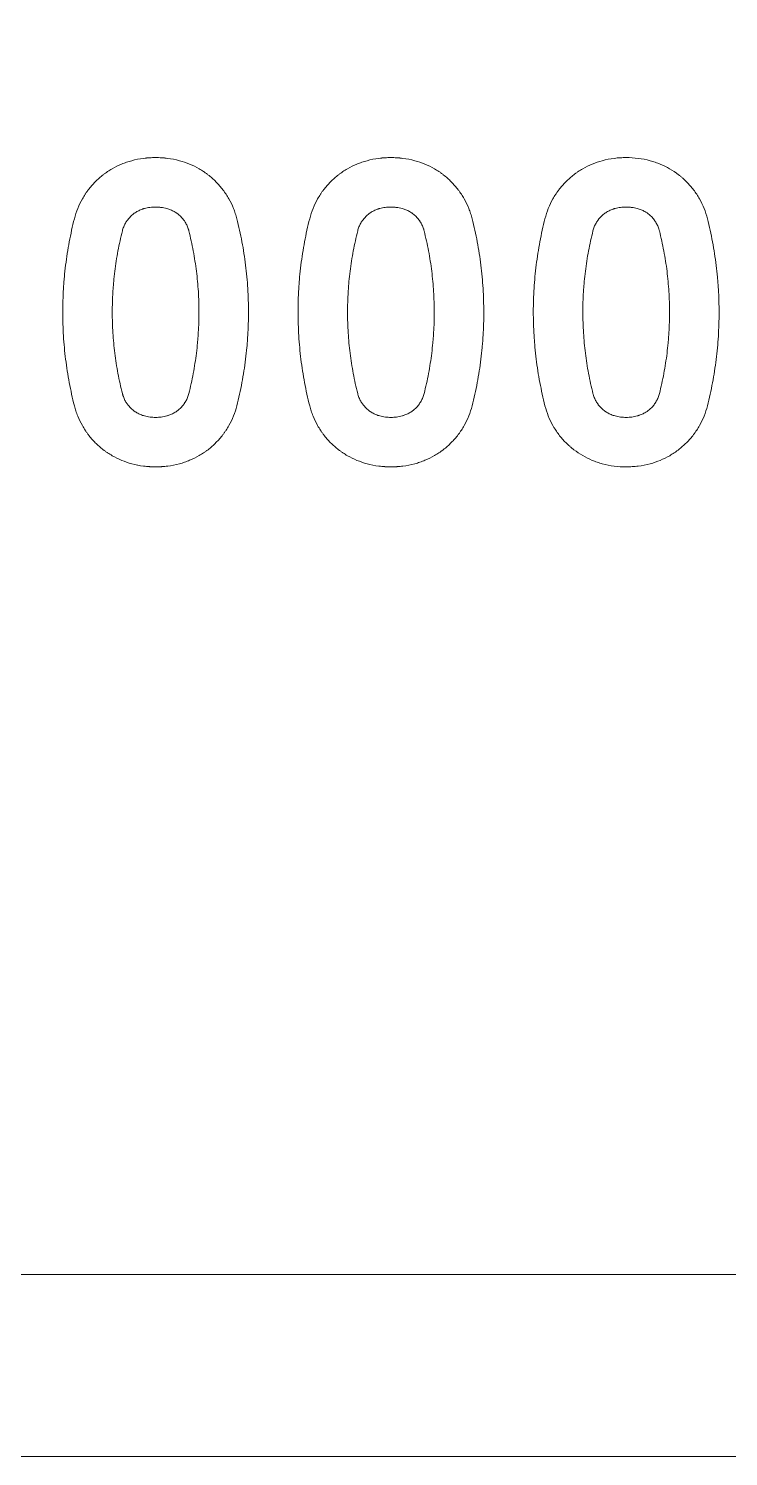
# Model space of a CAD drawing. Header units: millimetres. Extents: x 4664 to 8864, y -38 to 2932.
# Drawn here: x 6384.26 to 6394.1, y 1718.84 to 1738.93 of the extents above; entities that cross this region are included whole.
import ezdxf

# ---------------------------------------------------------------- set-up
doc = ezdxf.new("R2010")
doc.units = ezdxf.units.MM

msp = doc.modelspace()

# ---------------------------------------------------------------- linework, layer by layer
at = {"lineweight": 5}
for p, q in [((6362.103, 1721.4), (6445.403, 1721.4)), ((6361.586, 1718.839), (6479.816, 1718.839))]:
    msp.add_line(p, q, dxfattribs=at)
for radius in [144.895, 143.338]:
    msp.add_arc((6325.159, 1714.486), radius, 2.73527, 80.78997, dxfattribs=at)
for points, knots in [([(6384.908, 1736.259), (6384.921, 1736.308), (6384.936, 1736.356), (6384.974, 1736.45), (6384.995, 1736.495), (6385.033, 1736.56), (6385.046, 1736.582), (6385.063, 1736.608), (6385.067, 1736.614), (6385.074, 1736.624), (6385.085, 1736.64), (6385.096, 1736.655), (6385.134, 1736.705), (6385.166, 1736.743), (6385.236, 1736.813), (6385.274, 1736.847), (6385.319, 1736.881), (6385.324, 1736.885), (6385.334, 1736.892), (6385.349, 1736.904), (6385.364, 1736.914), (6385.396, 1736.935), (6385.417, 1736.948), (6385.481, 1736.986), (6385.526, 1737.008), (6385.595, 1737.037), (6385.618, 1737.045), (6385.654, 1737.057), (6385.666, 1737.061), (6385.69, 1737.069), (6385.702, 1737.072), (6385.714, 1737.075)], [0, 0, 0, 0, 0.125, 0.125, 0.25, 0.25, 0.3125, 0.3125, 0.328125, 0.328125, 0.34375, 0.375, 0.375, 0.5, 0.5, 0.625, 0.625, 0.640625, 0.640625, 0.65625, 0.6875, 0.6875, 0.75, 0.75, 0.875, 0.875, 0.9375, 0.9375, 0.96875, 0.96875, 1, 1, 1, 1]), ([(6385.714, 1737.075), (6385.769, 1737.09), (6385.825, 1737.101), (6385.936, 1737.115), (6385.992, 1737.119), (6386.077, 1737.119), (6386.105, 1737.118), (6386.148, 1737.116), (6386.162, 1737.114), (6386.19, 1737.112), (6386.204, 1737.11), (6386.275, 1737.101), (6386.331, 1737.09), (6386.386, 1737.075)], [0, 0, 0, 0, 0.25, 0.25, 0.5, 0.5, 0.625, 0.625, 0.6875, 0.6875, 0.75, 0.75, 1, 1, 1, 1]), ([(6386.386, 1737.075), (6386.331, 1737.09), (6386.275, 1737.101), (6386.164, 1737.115), (6386.107, 1737.119), (6386.023, 1737.119), (6385.995, 1737.118), (6385.952, 1737.116), (6385.938, 1737.114), (6385.91, 1737.112), (6385.895, 1737.11), (6385.825, 1737.101), (6385.769, 1737.09), (6385.714, 1737.075)], [0, 0, 0, 0, 0.25, 0.25, 0.5, 0.5, 0.625, 0.625, 0.6875, 0.6875, 0.75, 0.75, 1, 1, 1, 1]), ([(6386.386, 1737.075), (6386.435, 1737.062), (6386.482, 1737.046), (6386.574, 1737.008), (6386.618, 1736.986), (6386.683, 1736.949), (6386.704, 1736.936), (6386.73, 1736.918), (6386.736, 1736.915), (6386.746, 1736.907), (6386.761, 1736.897), (6386.777, 1736.885), (6386.826, 1736.847), (6386.864, 1736.814), (6386.934, 1736.743), (6386.967, 1736.705), (6387.001, 1736.66), (6387.005, 1736.655), (6387.012, 1736.645), (6387.023, 1736.629), (6387.034, 1736.613), (6387.055, 1736.582), (6387.068, 1736.56), (6387.105, 1736.495), (6387.127, 1736.45), (6387.155, 1736.38), (6387.163, 1736.356), (6387.175, 1736.32), (6387.179, 1736.308), (6387.186, 1736.284), (6387.189, 1736.271), (6387.192, 1736.259)], [0, 0, 0, 0, 0.125, 0.125, 0.25, 0.25, 0.3125, 0.3125, 0.328125, 0.328125, 0.34375, 0.375, 0.375, 0.5, 0.5, 0.625, 0.625, 0.640625, 0.640625, 0.65625, 0.6875, 0.6875, 0.75, 0.75, 0.875, 0.875, 0.9375, 0.9375, 0.96875, 0.96875, 1, 1, 1, 1]), ([(6388.217, 1736.259), (6388.229, 1736.308), (6388.245, 1736.356), (6388.282, 1736.45), (6388.304, 1736.495), (6388.341, 1736.56), (6388.354, 1736.582), (6388.372, 1736.608), (6388.375, 1736.614), (6388.382, 1736.624), (6388.393, 1736.64), (6388.404, 1736.655), (6388.442, 1736.705), (6388.475, 1736.743), (6388.545, 1736.814), (6388.582, 1736.847), (6388.627, 1736.881), (6388.632, 1736.885), (6388.642, 1736.893), (6388.658, 1736.904), (6388.673, 1736.914), (6388.704, 1736.935), (6388.725, 1736.949), (6388.79, 1736.986), (6388.834, 1737.008), (6388.903, 1737.037), (6388.927, 1737.045), (6388.962, 1737.057), (6388.974, 1737.061), (6388.998, 1737.069), (6389.011, 1737.072), (6389.023, 1737.075)], [0, 0, 0, 0, 0.125, 0.125, 0.25, 0.25, 0.3125, 0.3125, 0.328125, 0.328125, 0.34375, 0.375, 0.375, 0.5, 0.5, 0.625, 0.625, 0.640625, 0.640625, 0.65625, 0.6875, 0.6875, 0.75, 0.75, 0.875, 0.875, 0.9375, 0.9375, 0.96875, 0.96875, 1, 1, 1, 1]), ([(6389.023, 1737.075), (6389.078, 1737.09), (6389.133, 1737.101), (6389.244, 1737.115), (6389.301, 1737.119), (6389.385, 1737.119), (6389.413, 1737.118), (6389.456, 1737.116), (6389.47, 1737.114), (6389.499, 1737.112), (6389.513, 1737.11), (6389.583, 1737.101), (6389.639, 1737.09), (6389.695, 1737.075)], [0, 0, 0, 0, 0.25, 0.25, 0.5, 0.5, 0.625, 0.625, 0.6875, 0.6875, 0.75, 0.75, 1, 1, 1, 1]), ([(6389.695, 1737.075), (6389.639, 1737.09), (6389.584, 1737.101), (6389.472, 1737.115), (6389.416, 1737.119), (6389.331, 1737.119), (6389.303, 1737.118), (6389.26, 1737.116), (6389.246, 1737.114), (6389.218, 1737.112), (6389.204, 1737.11), (6389.133, 1737.101), (6389.078, 1737.09), (6389.023, 1737.075)], [0, 0, 0, 0, 0.25, 0.25, 0.5, 0.5, 0.625, 0.625, 0.6875, 0.6875, 0.75, 0.75, 1, 1, 1, 1]), ([(6389.695, 1737.075), (6389.743, 1737.062), (6389.79, 1737.046), (6389.882, 1737.008), (6389.926, 1736.987), (6389.991, 1736.949), (6390.012, 1736.936), (6390.039, 1736.918), (6390.044, 1736.915), (6390.054, 1736.908), (6390.07, 1736.897), (6390.085, 1736.885), (6390.134, 1736.847), (6390.172, 1736.814), (6390.242, 1736.743), (6390.275, 1736.705), (6390.309, 1736.66), (6390.313, 1736.655), (6390.321, 1736.645), (6390.332, 1736.629), (6390.342, 1736.614), (6390.363, 1736.582), (6390.376, 1736.561), (6390.413, 1736.495), (6390.435, 1736.45), (6390.463, 1736.38), (6390.472, 1736.356), (6390.483, 1736.32), (6390.487, 1736.308), (6390.494, 1736.284), (6390.498, 1736.271), (6390.501, 1736.259)], [0, 0, 0, 0, 0.125, 0.125, 0.25, 0.25, 0.3125, 0.3125, 0.328125, 0.328125, 0.34375, 0.375, 0.375, 0.5, 0.5, 0.625, 0.625, 0.640625, 0.640625, 0.65625, 0.6875, 0.6875, 0.75, 0.75, 0.875, 0.875, 0.9375, 0.9375, 0.96875, 0.96875, 1, 1, 1, 1]), ([(6392.331, 1737.075), (6392.282, 1737.062), (6392.235, 1737.046), (6392.143, 1737.008), (6392.099, 1736.986), (6392.034, 1736.949), (6392.013, 1736.936), (6391.987, 1736.918), (6391.981, 1736.914), (6391.971, 1736.907), (6391.956, 1736.896), (6391.94, 1736.885), (6391.891, 1736.847), (6391.854, 1736.814), (6391.783, 1736.743), (6391.75, 1736.705), (6391.716, 1736.66), (6391.712, 1736.655), (6391.705, 1736.645), (6391.701, 1736.639), (6391.69, 1736.624), (6391.683, 1736.613), (6391.662, 1736.582), (6391.649, 1736.56), (6391.612, 1736.495), (6391.591, 1736.45), (6391.553, 1736.357), (6391.537, 1736.309), (6391.525, 1736.259)], [0, 0, 0, 0, 0.125, 0.125, 0.25, 0.25, 0.3125, 0.3125, 0.328125, 0.328125, 0.34375, 0.375, 0.375, 0.5, 0.5, 0.625, 0.625, 0.640625, 0.640625, 0.65625, 0.65625, 0.6875, 0.6875, 0.75, 0.75, 0.875, 0.875, 1, 1, 1, 1]), ([(6393.003, 1737.075), (6392.948, 1737.09), (6392.892, 1737.101), (6392.78, 1737.115), (6392.724, 1737.119), (6392.639, 1737.119), (6392.611, 1737.118), (6392.569, 1737.116), (6392.554, 1737.114), (6392.526, 1737.112), (6392.512, 1737.11), (6392.442, 1737.101), (6392.386, 1737.09), (6392.331, 1737.075)], [0, 0, 0, 0, 0.25, 0.25, 0.5, 0.5, 0.625, 0.625, 0.6875, 0.6875, 0.75, 0.75, 1, 1, 1, 1]), ([(6393.003, 1737.075), (6392.948, 1737.09), (6392.892, 1737.101), (6392.78, 1737.115), (6392.724, 1737.119), (6392.639, 1737.119), (6392.611, 1737.118), (6392.569, 1737.116), (6392.554, 1737.114), (6392.526, 1737.112), (6392.512, 1737.11), (6392.442, 1737.101), (6392.386, 1737.09), (6392.331, 1737.075)], [0, 0, 0, 0, 0.25, 0.25, 0.5, 0.5, 0.625, 0.625, 0.6875, 0.6875, 0.75, 0.75, 1, 1, 1, 1]), ([(6393.809, 1736.259), (6393.797, 1736.308), (6393.781, 1736.356), (6393.744, 1736.449), (6393.722, 1736.495), (6393.691, 1736.549), (6393.685, 1736.56), (6393.671, 1736.582), (6393.665, 1736.592), (6393.644, 1736.624), (6393.629, 1736.645), (6393.584, 1736.705), (6393.551, 1736.743), (6393.498, 1736.796), (6393.48, 1736.813), (6393.452, 1736.838), (6393.437, 1736.85), (6393.423, 1736.862), (6393.413, 1736.87), (6393.408, 1736.874), (6393.363, 1736.909), (6393.321, 1736.936), (6393.235, 1736.986), (6393.191, 1737.008), (6393.133, 1737.032), (6393.122, 1737.036), (6393.098, 1737.045), (6393.087, 1737.049), (6393.051, 1737.062), (6393.027, 1737.069), (6393.003, 1737.075)], [0, 0, 0, 0, 0.125, 0.125, 0.25, 0.25, 0.28125, 0.28125, 0.3125, 0.3125, 0.375, 0.375, 0.5, 0.5, 0.5625, 0.5625, 0.59375, 0.609375, 0.609375, 0.625, 0.625, 0.75, 0.75, 0.875, 0.875, 0.90625, 0.90625, 0.9375, 0.9375, 1, 1, 1, 1]), ([(6384.908, 1733.626), (6384.881, 1733.735), (6384.857, 1733.843), (6384.816, 1734.061), (6384.782, 1734.28), (6384.751, 1734.609), (6384.744, 1734.829), (6384.744, 1735.05), (6384.748, 1735.161), (6384.756, 1735.299), (6384.758, 1735.327), (6384.762, 1735.383), (6384.765, 1735.411), (6384.772, 1735.494), (6384.778, 1735.549), (6384.799, 1735.715), (6384.833, 1735.934), (6384.881, 1736.151), (6384.908, 1736.259)], [0, 0, 0, 0, 0.125, 0.125, 0.25, 0.375, 0.5, 0.5, 0.625, 0.625, 0.65625, 0.65625, 0.6875, 0.6875, 0.75, 0.75, 0.875, 1, 1, 1, 1]), ([(6385.583, 1736.088), (6385.588, 1736.107), (6385.594, 1736.126), (6385.609, 1736.162), (6385.617, 1736.179), (6385.631, 1736.204), (6385.636, 1736.212), (6385.644, 1736.225), (6385.647, 1736.229), (6385.653, 1736.237), (6385.656, 1736.24), (6385.67, 1736.26), (6385.695, 1736.289), (6385.724, 1736.314), (6385.743, 1736.329), (6385.747, 1736.332), (6385.755, 1736.338), (6385.767, 1736.346), (6385.779, 1736.353), (6385.804, 1736.368), (6385.821, 1736.376), (6385.848, 1736.387), (6385.857, 1736.391), (6385.87, 1736.395), (6385.875, 1736.397), (6385.884, 1736.4), (6385.889, 1736.401), (6385.894, 1736.402)], [0, 0, 0, 0, 0.125, 0.125, 0.25, 0.25, 0.3125, 0.3125, 0.34375, 0.34375, 0.375, 0.375, 0.5, 0.625, 0.625, 0.65625, 0.65625, 0.6875, 0.75, 0.75, 0.875, 0.875, 0.9375, 0.9375, 0.96875, 0.96875, 1, 1, 1, 1]), ([(6385.894, 1736.402), (6385.919, 1736.409), (6385.945, 1736.414), (6385.997, 1736.421), (6386.023, 1736.423), (6386.063, 1736.423), (6386.076, 1736.422), (6386.096, 1736.421), (6386.102, 1736.42), (6386.116, 1736.419), (6386.122, 1736.418), (6386.155, 1736.414), (6386.181, 1736.409), (6386.207, 1736.402)], [0, 0, 0, 0, 0.25, 0.25, 0.5, 0.5, 0.625, 0.625, 0.6875, 0.6875, 0.75, 0.75, 1, 1, 1, 1]), ([(6386.207, 1736.402), (6386.226, 1736.397), (6386.244, 1736.391), (6386.279, 1736.376), (6386.296, 1736.368), (6386.321, 1736.354), (6386.329, 1736.349), (6386.341, 1736.34), (6386.345, 1736.338), (6386.353, 1736.332), (6386.357, 1736.329), (6386.376, 1736.314), (6386.391, 1736.302), (6386.418, 1736.274), (6386.43, 1736.26), (6386.445, 1736.24), (6386.448, 1736.237), (6386.454, 1736.229), (6386.462, 1736.217), (6386.469, 1736.204), (6386.483, 1736.179), (6386.492, 1736.162), (6386.503, 1736.135), (6386.506, 1736.126), (6386.51, 1736.112), (6386.512, 1736.107), (6386.515, 1736.098), (6386.516, 1736.093), (6386.517, 1736.088)], [0, 0, 0, 0, 0.125, 0.125, 0.25, 0.25, 0.3125, 0.3125, 0.34375, 0.34375, 0.375, 0.375, 0.5, 0.5, 0.625, 0.625, 0.65625, 0.65625, 0.6875, 0.75, 0.75, 0.875, 0.875, 0.9375, 0.9375, 0.96875, 0.96875, 1, 1, 1, 1]), ([(6387.192, 1736.259), (6387.22, 1736.151), (6387.244, 1736.042), (6387.285, 1735.824), (6387.319, 1735.606), (6387.349, 1735.277), (6387.356, 1735.056), (6387.356, 1734.835), (6387.353, 1734.725), (6387.344, 1734.586), (6387.343, 1734.558), (6387.338, 1734.503), (6387.336, 1734.475), (6387.328, 1734.392), (6387.322, 1734.336), (6387.302, 1734.171), (6387.267, 1733.951), (6387.22, 1733.734), (6387.192, 1733.626)], [0, 0, 0, 0, 0.125, 0.125, 0.25, 0.375, 0.5, 0.5, 0.625, 0.625, 0.65625, 0.65625, 0.6875, 0.6875, 0.75, 0.75, 0.875, 1, 1, 1, 1]), ([(6388.217, 1733.626), (6388.189, 1733.735), (6388.165, 1733.843), (6388.124, 1734.061), (6388.09, 1734.28), (6388.06, 1734.609), (6388.053, 1734.829), (6388.053, 1735.05), (6388.056, 1735.161), (6388.065, 1735.3), (6388.066, 1735.327), (6388.071, 1735.383), (6388.073, 1735.411), (6388.081, 1735.494), (6388.087, 1735.549), (6388.107, 1735.715), (6388.142, 1735.934), (6388.189, 1736.151), (6388.217, 1736.259)], [0, 0, 0, 0, 0.125, 0.125, 0.25, 0.375, 0.5, 0.5, 0.625, 0.625, 0.65625, 0.65625, 0.6875, 0.6875, 0.75, 0.75, 0.875, 1, 1, 1, 1]), ([(6388.892, 1736.088), (6388.897, 1736.107), (6388.903, 1736.126), (6388.917, 1736.162), (6388.925, 1736.179), (6388.94, 1736.204), (6388.945, 1736.212), (6388.953, 1736.225), (6388.956, 1736.229), (6388.961, 1736.237), (6388.964, 1736.241), (6388.979, 1736.26), (6389.004, 1736.289), (6389.033, 1736.314), (6389.052, 1736.329), (6389.056, 1736.332), (6389.063, 1736.338), (6389.075, 1736.346), (6389.087, 1736.353), (6389.112, 1736.368), (6389.129, 1736.376), (6389.156, 1736.387), (6389.165, 1736.391), (6389.179, 1736.395), (6389.183, 1736.397), (6389.193, 1736.4), (6389.197, 1736.401), (6389.202, 1736.402)], [0, 0, 0, 0, 0.125, 0.125, 0.25, 0.25, 0.3125, 0.3125, 0.34375, 0.34375, 0.375, 0.375, 0.5, 0.625, 0.625, 0.65625, 0.65625, 0.6875, 0.75, 0.75, 0.875, 0.875, 0.9375, 0.9375, 0.96875, 0.96875, 1, 1, 1, 1]), ([(6389.202, 1736.402), (6389.228, 1736.409), (6389.253, 1736.414), (6389.305, 1736.421), (6389.332, 1736.423), (6389.371, 1736.423), (6389.384, 1736.422), (6389.404, 1736.421), (6389.411, 1736.42), (6389.424, 1736.419), (6389.431, 1736.418), (6389.463, 1736.414), (6389.49, 1736.409), (6389.515, 1736.402)], [0, 0, 0, 0, 0.25, 0.25, 0.5, 0.5, 0.625, 0.625, 0.6875, 0.6875, 0.75, 0.75, 1, 1, 1, 1]), ([(6389.515, 1736.402), (6389.534, 1736.397), (6389.57, 1736.385), (6389.605, 1736.368), (6389.629, 1736.354), (6389.638, 1736.349), (6389.65, 1736.34), (6389.654, 1736.338), (6389.662, 1736.332), (6389.665, 1736.329), (6389.685, 1736.314), (6389.699, 1736.302), (6389.726, 1736.274), (6389.739, 1736.26), (6389.753, 1736.241), (6389.756, 1736.237), (6389.762, 1736.229), (6389.77, 1736.217), (6389.778, 1736.204), (6389.792, 1736.179), (6389.8, 1736.162), (6389.811, 1736.135), (6389.814, 1736.126), (6389.819, 1736.112), (6389.82, 1736.107), (6389.823, 1736.098), (6389.824, 1736.093), (6389.825, 1736.088)], [0, 0, 0, 0, 0.125, 0.25, 0.25, 0.3125, 0.3125, 0.34375, 0.34375, 0.375, 0.375, 0.5, 0.5, 0.625, 0.625, 0.65625, 0.65625, 0.6875, 0.75, 0.75, 0.875, 0.875, 0.9375, 0.9375, 0.96875, 0.96875, 1, 1, 1, 1]), ([(6390.501, 1736.259), (6390.528, 1736.151), (6390.552, 1736.042), (6390.593, 1735.824), (6390.627, 1735.606), (6390.658, 1735.277), (6390.664, 1735.056), (6390.665, 1734.835), (6390.661, 1734.725), (6390.653, 1734.586), (6390.651, 1734.558), (6390.647, 1734.503), (6390.644, 1734.475), (6390.636, 1734.392), (6390.63, 1734.336), (6390.61, 1734.171), (6390.576, 1733.951), (6390.528, 1733.734), (6390.501, 1733.626)], [0, 0, 0, 0, 0.125, 0.125, 0.25, 0.375, 0.5, 0.5, 0.625, 0.625, 0.65625, 0.65625, 0.6875, 0.6875, 0.75, 0.75, 0.875, 1, 1, 1, 1]), ([(6391.525, 1736.259), (6391.498, 1736.151), (6391.474, 1736.043), (6391.433, 1735.826), (6391.399, 1735.608), (6391.368, 1735.28), (6391.361, 1735.06), (6391.361, 1734.839), (6391.364, 1734.728), (6391.373, 1734.589), (6391.375, 1734.561), (6391.379, 1734.506), (6391.381, 1734.478), (6391.389, 1734.394), (6391.395, 1734.339), (6391.415, 1734.173), (6391.45, 1733.953), (6391.498, 1733.735), (6391.525, 1733.626)], [0, 0, 0, 0, 0.125, 0.125, 0.25, 0.375, 0.5, 0.5, 0.625, 0.625, 0.65625, 0.65625, 0.6875, 0.6875, 0.75, 0.75, 0.875, 1, 1, 1, 1]), ([(6392.2, 1736.088), (6392.205, 1736.107), (6392.211, 1736.126), (6392.225, 1736.162), (6392.234, 1736.179), (6392.248, 1736.204), (6392.253, 1736.213), (6392.261, 1736.225), (6392.264, 1736.229), (6392.269, 1736.237), (6392.272, 1736.241), (6392.287, 1736.26), (6392.312, 1736.289), (6392.341, 1736.314), (6392.36, 1736.329), (6392.364, 1736.332), (6392.372, 1736.338), (6392.384, 1736.346), (6392.396, 1736.353), (6392.421, 1736.368), (6392.438, 1736.376), (6392.464, 1736.387), (6392.473, 1736.391), (6392.487, 1736.395), (6392.492, 1736.397), (6392.501, 1736.4), (6392.506, 1736.401), (6392.51, 1736.402)], [0, 0, 0, 0, 0.125, 0.125, 0.25, 0.25, 0.3125, 0.3125, 0.34375, 0.34375, 0.375, 0.375, 0.5, 0.625, 0.625, 0.65625, 0.65625, 0.6875, 0.75, 0.75, 0.875, 0.875, 0.9375, 0.9375, 0.96875, 0.96875, 1, 1, 1, 1]), ([(6392.51, 1736.402), (6392.536, 1736.409), (6392.562, 1736.414), (6392.614, 1736.421), (6392.64, 1736.423), (6392.679, 1736.423), (6392.693, 1736.422), (6392.712, 1736.421), (6392.719, 1736.42), (6392.732, 1736.419), (6392.739, 1736.418), (6392.772, 1736.414), (6392.798, 1736.409), (6392.824, 1736.402)], [0, 0, 0, 0, 0.25, 0.25, 0.5, 0.5, 0.625, 0.625, 0.6875, 0.6875, 0.75, 0.75, 1, 1, 1, 1]), ([(6392.824, 1736.402), (6392.842, 1736.397), (6392.879, 1736.385), (6392.913, 1736.368), (6392.938, 1736.354), (6392.946, 1736.349), (6392.958, 1736.341), (6392.962, 1736.338), (6392.97, 1736.332), (6392.974, 1736.329), (6392.993, 1736.315), (6393.007, 1736.302), (6393.034, 1736.275), (6393.047, 1736.26), (6393.062, 1736.241), (6393.064, 1736.237), (6393.07, 1736.229), (6393.078, 1736.217), (6393.086, 1736.204), (6393.1, 1736.179), (6393.108, 1736.162), (6393.119, 1736.135), (6393.123, 1736.126), (6393.127, 1736.112), (6393.129, 1736.107), (6393.131, 1736.098), (6393.133, 1736.093), (6393.134, 1736.088)], [0, 0, 0, 0, 0.125, 0.25, 0.25, 0.3125, 0.3125, 0.34375, 0.34375, 0.375, 0.375, 0.5, 0.5, 0.625, 0.625, 0.65625, 0.65625, 0.6875, 0.75, 0.75, 0.875, 0.875, 0.9375, 0.9375, 0.96875, 0.96875, 1, 1, 1, 1]), ([(6393.809, 1733.626), (6393.836, 1733.734), (6393.86, 1733.842), (6393.901, 1734.059), (6393.935, 1734.277), (6393.966, 1734.605), (6393.973, 1734.826), (6393.973, 1735.047), (6393.97, 1735.157), (6393.961, 1735.296), (6393.959, 1735.324), (6393.955, 1735.38), (6393.953, 1735.407), (6393.945, 1735.491), (6393.939, 1735.546), (6393.919, 1735.712), (6393.884, 1735.933), (6393.836, 1736.151), (6393.809, 1736.259)], [0, 0, 0, 0, 0.125, 0.125, 0.25, 0.375, 0.5, 0.5, 0.625, 0.625, 0.65625, 0.65625, 0.6875, 0.6875, 0.75, 0.75, 0.875, 1, 1, 1, 1]), ([(6385.583, 1733.797), (6385.56, 1733.891), (6385.539, 1733.986), (6385.503, 1734.176), (6385.474, 1734.366), (6385.447, 1734.652), (6385.441, 1734.844), (6385.441, 1735.036), (6385.444, 1735.132), (6385.451, 1735.253), (6385.453, 1735.277), (6385.457, 1735.326), (6385.459, 1735.35), (6385.465, 1735.422), (6385.471, 1735.47), (6385.488, 1735.615), (6385.518, 1735.806), (6385.56, 1735.994), (6385.583, 1736.088)], [0, 0, 0, 0, 0.125, 0.125, 0.25, 0.375, 0.5, 0.5, 0.625, 0.625, 0.65625, 0.65625, 0.6875, 0.6875, 0.75, 0.75, 0.875, 1, 1, 1, 1]), ([(6386.517, 1736.088), (6386.541, 1735.994), (6386.562, 1735.899), (6386.597, 1735.71), (6386.627, 1735.52), (6386.654, 1735.233), (6386.66, 1735.042), (6386.66, 1734.849), (6386.657, 1734.753), (6386.649, 1734.632), (6386.648, 1734.608), (6386.644, 1734.56), (6386.642, 1734.536), (6386.635, 1734.463), (6386.63, 1734.415), (6386.612, 1734.271), (6386.582, 1734.08), (6386.541, 1733.891), (6386.517, 1733.797)], [0, 0, 0, 0, 0.125, 0.125, 0.25, 0.375, 0.5, 0.5, 0.625, 0.625, 0.65625, 0.65625, 0.6875, 0.6875, 0.75, 0.75, 0.875, 1, 1, 1, 1]), ([(6388.892, 1733.797), (6388.868, 1733.891), (6388.847, 1733.986), (6388.812, 1734.176), (6388.782, 1734.366), (6388.755, 1734.652), (6388.749, 1734.844), (6388.749, 1735.036), (6388.752, 1735.133), (6388.759, 1735.253), (6388.761, 1735.277), (6388.765, 1735.326), (6388.767, 1735.35), (6388.774, 1735.422), (6388.779, 1735.471), (6388.797, 1735.615), (6388.827, 1735.806), (6388.868, 1735.994), (6388.892, 1736.088)], [0, 0, 0, 0, 0.125, 0.125, 0.25, 0.375, 0.5, 0.5, 0.625, 0.625, 0.65625, 0.65625, 0.6875, 0.6875, 0.75, 0.75, 0.875, 1, 1, 1, 1]), ([(6389.825, 1736.088), (6389.849, 1735.994), (6389.87, 1735.899), (6389.906, 1735.71), (6389.935, 1735.52), (6389.962, 1735.233), (6389.968, 1735.041), (6389.968, 1734.849), (6389.965, 1734.753), (6389.958, 1734.632), (6389.956, 1734.608), (6389.952, 1734.56), (6389.95, 1734.536), (6389.944, 1734.463), (6389.938, 1734.415), (6389.921, 1734.271), (6389.891, 1734.08), (6389.849, 1733.891), (6389.825, 1733.797)], [0, 0, 0, 0, 0.125, 0.125, 0.25, 0.375, 0.5, 0.5, 0.625, 0.625, 0.65625, 0.65625, 0.6875, 0.6875, 0.75, 0.75, 0.875, 1, 1, 1, 1]), ([(6392.2, 1733.797), (6392.176, 1733.891), (6392.156, 1733.986), (6392.12, 1734.176), (6392.09, 1734.366), (6392.064, 1734.652), (6392.058, 1734.844), (6392.057, 1735.036), (6392.06, 1735.133), (6392.068, 1735.253), (6392.07, 1735.278), (6392.073, 1735.326), (6392.075, 1735.35), (6392.082, 1735.423), (6392.087, 1735.471), (6392.105, 1735.615), (6392.135, 1735.806), (6392.176, 1735.994), (6392.2, 1736.088)], [0, 0, 0, 0, 0.125, 0.125, 0.25, 0.375, 0.5, 0.5, 0.625, 0.625, 0.65625, 0.65625, 0.6875, 0.6875, 0.75, 0.75, 0.875, 1, 1, 1, 1]), ([(6393.134, 1736.088), (6393.158, 1735.994), (6393.178, 1735.899), (6393.214, 1735.71), (6393.244, 1735.52), (6393.27, 1735.233), (6393.276, 1735.041), (6393.276, 1734.849), (6393.274, 1734.753), (6393.266, 1734.632), (6393.264, 1734.608), (6393.261, 1734.56), (6393.259, 1734.535), (6393.252, 1734.463), (6393.247, 1734.415), (6393.229, 1734.271), (6393.199, 1734.08), (6393.158, 1733.891), (6393.134, 1733.797)], [0, 0, 0, 0, 0.125, 0.125, 0.25, 0.375, 0.5, 0.5, 0.625, 0.625, 0.65625, 0.65625, 0.6875, 0.6875, 0.75, 0.75, 0.875, 1, 1, 1, 1]), ([(6385.714, 1732.81), (6385.666, 1732.823), (6385.619, 1732.839), (6385.527, 1732.877), (6385.482, 1732.899), (6385.418, 1732.936), (6385.396, 1732.95), (6385.37, 1732.967), (6385.365, 1732.971), (6385.355, 1732.978), (6385.339, 1732.989), (6385.324, 1733), (6385.274, 1733.038), (6385.237, 1733.071), (6385.167, 1733.142), (6385.134, 1733.18), (6385.099, 1733.225), (6385.096, 1733.23), (6385.088, 1733.241), (6385.077, 1733.256), (6385.066, 1733.272), (6385.046, 1733.303), (6385.033, 1733.325), (6384.996, 1733.39), (6384.974, 1733.435), (6384.946, 1733.505), (6384.937, 1733.529), (6384.925, 1733.565), (6384.922, 1733.577), (6384.915, 1733.602), (6384.911, 1733.614), (6384.908, 1733.626)], [0, 0, 0, 0, 0.125, 0.125, 0.25, 0.25, 0.3125, 0.3125, 0.328125, 0.328125, 0.34375, 0.375, 0.375, 0.5, 0.5, 0.625, 0.625, 0.640625, 0.640625, 0.65625, 0.6875, 0.6875, 0.75, 0.75, 0.875, 0.875, 0.9375, 0.9375, 0.96875, 0.96875, 1, 1, 1, 1]), ([(6385.894, 1733.483), (6385.875, 1733.488), (6385.857, 1733.494), (6385.821, 1733.509), (6385.804, 1733.517), (6385.779, 1733.532), (6385.771, 1733.537), (6385.759, 1733.545), (6385.755, 1733.548), (6385.747, 1733.553), (6385.743, 1733.556), (6385.724, 1733.571), (6385.71, 1733.584), (6385.683, 1733.611), (6385.67, 1733.625), (6385.656, 1733.645), (6385.653, 1733.649), (6385.647, 1733.657), (6385.639, 1733.669), (6385.631, 1733.681), (6385.617, 1733.706), (6385.609, 1733.724), (6385.598, 1733.75), (6385.595, 1733.76), (6385.59, 1733.774), (6385.589, 1733.778), (6385.586, 1733.788), (6385.585, 1733.792), (6385.583, 1733.797)], [0, 0, 0, 0, 0.125, 0.125, 0.25, 0.25, 0.3125, 0.3125, 0.34375, 0.34375, 0.375, 0.375, 0.5, 0.5, 0.625, 0.625, 0.65625, 0.65625, 0.6875, 0.75, 0.75, 0.875, 0.875, 0.9375, 0.9375, 0.96875, 0.96875, 1, 1, 1, 1]), ([(6386.517, 1733.797), (6386.512, 1733.778), (6386.506, 1733.76), (6386.492, 1733.724), (6386.484, 1733.706), (6386.469, 1733.681), (6386.464, 1733.673), (6386.456, 1733.661), (6386.453, 1733.657), (6386.448, 1733.649), (6386.445, 1733.645), (6386.43, 1733.626), (6386.405, 1733.597), (6386.376, 1733.571), (6386.357, 1733.556), (6386.353, 1733.553), (6386.346, 1733.548), (6386.334, 1733.539), (6386.321, 1733.532), (6386.297, 1733.517), (6386.28, 1733.509), (6386.253, 1733.498), (6386.244, 1733.495), (6386.23, 1733.49), (6386.226, 1733.488), (6386.216, 1733.486), (6386.212, 1733.484), (6386.207, 1733.483)], [0, 0, 0, 0, 0.125, 0.125, 0.25, 0.25, 0.3125, 0.3125, 0.34375, 0.34375, 0.375, 0.375, 0.5, 0.625, 0.625, 0.65625, 0.65625, 0.6875, 0.75, 0.75, 0.875, 0.875, 0.9375, 0.9375, 0.96875, 0.96875, 1, 1, 1, 1]), ([(6387.192, 1733.626), (6387.18, 1733.577), (6387.164, 1733.529), (6387.127, 1733.436), (6387.105, 1733.391), (6387.068, 1733.325), (6387.055, 1733.303), (6387.037, 1733.277), (6387.034, 1733.272), (6387.027, 1733.261), (6387.016, 1733.246), (6387.005, 1733.23), (6386.967, 1733.18), (6386.934, 1733.143), (6386.864, 1733.072), (6386.827, 1733.039), (6386.782, 1733.004), (6386.777, 1733), (6386.767, 1732.993), (6386.751, 1732.982), (6386.736, 1732.971), (6386.705, 1732.95), (6386.684, 1732.937), (6386.619, 1732.899), (6386.575, 1732.877), (6386.506, 1732.849), (6386.482, 1732.84), (6386.447, 1732.828), (6386.435, 1732.824), (6386.41, 1732.817), (6386.398, 1732.813), (6386.386, 1732.81)], [0, 0, 0, 0, 0.125, 0.125, 0.25, 0.25, 0.3125, 0.3125, 0.328125, 0.328125, 0.34375, 0.375, 0.375, 0.5, 0.5, 0.625, 0.625, 0.640625, 0.640625, 0.65625, 0.6875, 0.6875, 0.75, 0.75, 0.875, 0.875, 0.9375, 0.9375, 0.96875, 0.96875, 1, 1, 1, 1]), ([(6389.023, 1732.81), (6388.974, 1732.823), (6388.927, 1732.839), (6388.835, 1732.877), (6388.791, 1732.899), (6388.726, 1732.936), (6388.705, 1732.949), (6388.679, 1732.967), (6388.673, 1732.971), (6388.663, 1732.978), (6388.648, 1732.989), (6388.633, 1733), (6388.583, 1733.038), (6388.546, 1733.071), (6388.475, 1733.142), (6388.442, 1733.18), (6388.408, 1733.225), (6388.404, 1733.23), (6388.397, 1733.241), (6388.386, 1733.256), (6388.375, 1733.272), (6388.354, 1733.303), (6388.341, 1733.325), (6388.304, 1733.39), (6388.282, 1733.435), (6388.254, 1733.505), (6388.246, 1733.529), (6388.234, 1733.565), (6388.23, 1733.577), (6388.223, 1733.602), (6388.22, 1733.614), (6388.217, 1733.626)], [0, 0, 0, 0, 0.125, 0.125, 0.25, 0.25, 0.3125, 0.3125, 0.328125, 0.328125, 0.34375, 0.375, 0.375, 0.5, 0.5, 0.625, 0.625, 0.640625, 0.640625, 0.65625, 0.6875, 0.6875, 0.75, 0.75, 0.875, 0.875, 0.9375, 0.9375, 0.96875, 0.96875, 1, 1, 1, 1]), ([(6389.202, 1733.483), (6389.183, 1733.488), (6389.165, 1733.494), (6389.13, 1733.509), (6389.113, 1733.517), (6389.088, 1733.532), (6389.08, 1733.537), (6389.068, 1733.545), (6389.064, 1733.548), (6389.056, 1733.553), (6389.052, 1733.556), (6389.033, 1733.571), (6389.018, 1733.584), (6388.991, 1733.611), (6388.979, 1733.625), (6388.964, 1733.645), (6388.961, 1733.649), (6388.955, 1733.657), (6388.947, 1733.669), (6388.94, 1733.681), (6388.925, 1733.706), (6388.917, 1733.724), (6388.906, 1733.75), (6388.903, 1733.76), (6388.898, 1733.773), (6388.897, 1733.778), (6388.894, 1733.788), (6388.893, 1733.792), (6388.892, 1733.797)], [0, 0, 0, 0, 0.125, 0.125, 0.25, 0.25, 0.3125, 0.3125, 0.34375, 0.34375, 0.375, 0.375, 0.5, 0.5, 0.625, 0.625, 0.65625, 0.65625, 0.6875, 0.75, 0.75, 0.875, 0.875, 0.9375, 0.9375, 0.96875, 0.96875, 1, 1, 1, 1]), ([(6389.825, 1733.797), (6389.821, 1733.778), (6389.815, 1733.76), (6389.8, 1733.724), (6389.792, 1733.706), (6389.778, 1733.681), (6389.773, 1733.673), (6389.764, 1733.661), (6389.762, 1733.657), (6389.756, 1733.649), (6389.753, 1733.645), (6389.739, 1733.625), (6389.714, 1733.596), (6389.685, 1733.571), (6389.666, 1733.556), (6389.662, 1733.553), (6389.654, 1733.548), (6389.642, 1733.539), (6389.63, 1733.532), (6389.605, 1733.517), (6389.588, 1733.509), (6389.561, 1733.498), (6389.552, 1733.495), (6389.539, 1733.49), (6389.534, 1733.488), (6389.525, 1733.486), (6389.52, 1733.484), (6389.515, 1733.483)], [0, 0, 0, 0, 0.125, 0.125, 0.25, 0.25, 0.3125, 0.3125, 0.34375, 0.34375, 0.375, 0.375, 0.5, 0.625, 0.625, 0.65625, 0.65625, 0.6875, 0.75, 0.75, 0.875, 0.875, 0.9375, 0.9375, 0.96875, 0.96875, 1, 1, 1, 1]), ([(6390.501, 1733.626), (6390.488, 1733.577), (6390.472, 1733.529), (6390.435, 1733.436), (6390.413, 1733.39), (6390.376, 1733.325), (6390.363, 1733.303), (6390.346, 1733.277), (6390.342, 1733.272), (6390.335, 1733.261), (6390.324, 1733.245), (6390.313, 1733.23), (6390.275, 1733.18), (6390.242, 1733.143), (6390.172, 1733.072), (6390.135, 1733.039), (6390.09, 1733.004), (6390.085, 1733), (6390.075, 1732.993), (6390.06, 1732.981), (6390.044, 1732.971), (6390.013, 1732.95), (6389.992, 1732.937), (6389.927, 1732.899), (6389.883, 1732.877), (6389.814, 1732.849), (6389.79, 1732.84), (6389.755, 1732.828), (6389.743, 1732.824), (6389.719, 1732.817), (6389.707, 1732.813), (6389.695, 1732.81)], [0, 0, 0, 0, 0.125, 0.125, 0.25, 0.25, 0.3125, 0.3125, 0.328125, 0.328125, 0.34375, 0.375, 0.375, 0.5, 0.5, 0.625, 0.625, 0.640625, 0.640625, 0.65625, 0.6875, 0.6875, 0.75, 0.75, 0.875, 0.875, 0.9375, 0.9375, 0.96875, 0.96875, 1, 1, 1, 1]), ([(6391.525, 1733.626), (6391.537, 1733.577), (6391.553, 1733.529), (6391.59, 1733.436), (6391.612, 1733.391), (6391.643, 1733.336), (6391.649, 1733.325), (6391.663, 1733.303), (6391.669, 1733.293), (6391.69, 1733.261), (6391.705, 1733.24), (6391.75, 1733.18), (6391.783, 1733.143), (6391.836, 1733.089), (6391.854, 1733.072), (6391.882, 1733.047), (6391.897, 1733.035), (6391.911, 1733.023), (6391.921, 1733.015), (6391.926, 1733.011), (6391.971, 1732.977), (6392.012, 1732.949), (6392.099, 1732.899), (6392.143, 1732.877), (6392.201, 1732.853), (6392.212, 1732.849), (6392.235, 1732.84), (6392.247, 1732.836), (6392.283, 1732.824), (6392.307, 1732.816), (6392.331, 1732.81)], [0, 0, 0, 0, 0.125, 0.125, 0.25, 0.25, 0.28125, 0.28125, 0.3125, 0.3125, 0.375, 0.375, 0.5, 0.5, 0.5625, 0.5625, 0.59375, 0.609375, 0.609375, 0.625, 0.625, 0.75, 0.75, 0.875, 0.875, 0.90625, 0.90625, 0.9375, 0.9375, 1, 1, 1, 1]), ([(6392.51, 1733.483), (6392.492, 1733.488), (6392.455, 1733.5), (6392.421, 1733.517), (6392.396, 1733.532), (6392.388, 1733.537), (6392.376, 1733.545), (6392.372, 1733.548), (6392.364, 1733.553), (6392.36, 1733.556), (6392.341, 1733.571), (6392.327, 1733.583), (6392.3, 1733.611), (6392.287, 1733.625), (6392.272, 1733.645), (6392.269, 1733.649), (6392.264, 1733.657), (6392.256, 1733.669), (6392.248, 1733.681), (6392.234, 1733.706), (6392.225, 1733.723), (6392.215, 1733.75), (6392.211, 1733.76), (6392.207, 1733.773), (6392.205, 1733.778), (6392.203, 1733.788), (6392.201, 1733.792), (6392.2, 1733.797)], [0, 0, 0, 0, 0.125, 0.25, 0.25, 0.3125, 0.3125, 0.34375, 0.34375, 0.375, 0.375, 0.5, 0.5, 0.625, 0.625, 0.65625, 0.65625, 0.6875, 0.75, 0.75, 0.875, 0.875, 0.9375, 0.9375, 0.96875, 0.96875, 1, 1, 1, 1]), ([(6393.134, 1733.797), (6393.129, 1733.778), (6393.123, 1733.76), (6393.109, 1733.724), (6393.1, 1733.706), (6393.086, 1733.681), (6393.081, 1733.673), (6393.073, 1733.66), (6393.07, 1733.656), (6393.064, 1733.649), (6393.062, 1733.645), (6393.047, 1733.625), (6393.022, 1733.596), (6392.993, 1733.571), (6392.974, 1733.556), (6392.97, 1733.553), (6392.962, 1733.548), (6392.95, 1733.539), (6392.938, 1733.532), (6392.913, 1733.517), (6392.896, 1733.509), (6392.87, 1733.498), (6392.861, 1733.495), (6392.847, 1733.49), (6392.842, 1733.488), (6392.833, 1733.486), (6392.828, 1733.484), (6392.824, 1733.483)], [0, 0, 0, 0, 0.125, 0.125, 0.25, 0.25, 0.3125, 0.3125, 0.34375, 0.34375, 0.375, 0.375, 0.5, 0.625, 0.625, 0.65625, 0.65625, 0.6875, 0.75, 0.75, 0.875, 0.875, 0.9375, 0.9375, 0.96875, 0.96875, 1, 1, 1, 1]), ([(6393.003, 1732.81), (6393.052, 1732.823), (6393.099, 1732.839), (6393.191, 1732.877), (6393.235, 1732.899), (6393.3, 1732.936), (6393.321, 1732.95), (6393.347, 1732.967), (6393.353, 1732.971), (6393.363, 1732.978), (6393.378, 1732.989), (6393.393, 1733), (6393.443, 1733.038), (6393.48, 1733.071), (6393.551, 1733.142), (6393.583, 1733.18), (6393.618, 1733.225), (6393.622, 1733.231), (6393.629, 1733.241), (6393.633, 1733.246), (6393.644, 1733.261), (6393.651, 1733.272), (6393.672, 1733.303), (6393.685, 1733.325), (6393.722, 1733.39), (6393.743, 1733.435), (6393.781, 1733.529), (6393.796, 1733.577), (6393.809, 1733.626)], [0, 0, 0, 0, 0.125, 0.125, 0.25, 0.25, 0.3125, 0.3125, 0.328125, 0.328125, 0.34375, 0.375, 0.375, 0.5, 0.5, 0.625, 0.625, 0.640625, 0.640625, 0.65625, 0.65625, 0.6875, 0.6875, 0.75, 0.75, 0.875, 0.875, 1, 1, 1, 1]), ([(6386.207, 1733.483), (6386.181, 1733.476), (6386.156, 1733.471), (6386.104, 1733.464), (6386.077, 1733.463), (6386.038, 1733.463), (6386.025, 1733.463), (6386.005, 1733.464), (6385.998, 1733.465), (6385.985, 1733.466), (6385.978, 1733.467), (6385.945, 1733.471), (6385.919, 1733.476), (6385.894, 1733.483)], [0, 0, 0, 0, 0.25, 0.25, 0.5, 0.5, 0.625, 0.625, 0.6875, 0.6875, 0.75, 0.75, 1, 1, 1, 1]), ([(6389.515, 1733.483), (6389.49, 1733.476), (6389.464, 1733.471), (6389.412, 1733.464), (6389.386, 1733.463), (6389.346, 1733.463), (6389.333, 1733.463), (6389.313, 1733.464), (6389.307, 1733.465), (6389.293, 1733.466), (6389.287, 1733.467), (6389.254, 1733.471), (6389.228, 1733.476), (6389.202, 1733.483)], [0, 0, 0, 0, 0.25, 0.25, 0.5, 0.5, 0.625, 0.625, 0.6875, 0.6875, 0.75, 0.75, 1, 1, 1, 1]), ([(6392.824, 1733.483), (6392.798, 1733.476), (6392.772, 1733.471), (6392.72, 1733.464), (6392.694, 1733.463), (6392.655, 1733.463), (6392.641, 1733.463), (6392.622, 1733.464), (6392.615, 1733.465), (6392.602, 1733.466), (6392.595, 1733.467), (6392.562, 1733.471), (6392.536, 1733.476), (6392.51, 1733.483)], [0, 0, 0, 0, 0.25, 0.25, 0.5, 0.5, 0.625, 0.625, 0.6875, 0.6875, 0.75, 0.75, 1, 1, 1, 1]), ([(6386.386, 1732.81), (6386.331, 1732.795), (6386.276, 1732.784), (6386.164, 1732.77), (6386.108, 1732.766), (6386.024, 1732.766), (6385.995, 1732.767), (6385.953, 1732.77), (6385.939, 1732.771), (6385.91, 1732.774), (6385.896, 1732.775), (6385.826, 1732.784), (6385.77, 1732.795), (6385.714, 1732.81)], [0, 0, 0, 0, 0.25, 0.25, 0.5, 0.5, 0.625, 0.625, 0.6875, 0.6875, 0.75, 0.75, 1, 1, 1, 1]), ([(6385.714, 1732.81), (6385.77, 1732.795), (6385.825, 1732.784), (6385.937, 1732.77), (6385.993, 1732.766), (6386.078, 1732.766), (6386.106, 1732.767), (6386.149, 1732.77), (6386.163, 1732.771), (6386.191, 1732.774), (6386.205, 1732.775), (6386.276, 1732.784), (6386.331, 1732.795), (6386.386, 1732.81)], [0, 0, 0, 0, 0.25, 0.25, 0.5, 0.5, 0.625, 0.625, 0.6875, 0.6875, 0.75, 0.75, 1, 1, 1, 1]), ([(6389.695, 1732.81), (6389.64, 1732.795), (6389.584, 1732.784), (6389.473, 1732.77), (6389.417, 1732.766), (6389.332, 1732.766), (6389.304, 1732.767), (6389.261, 1732.77), (6389.247, 1732.771), (6389.219, 1732.774), (6389.204, 1732.775), (6389.134, 1732.784), (6389.078, 1732.795), (6389.023, 1732.81)], [0, 0, 0, 0, 0.25, 0.25, 0.5, 0.5, 0.625, 0.625, 0.6875, 0.6875, 0.75, 0.75, 1, 1, 1, 1]), ([(6389.023, 1732.81), (6389.078, 1732.795), (6389.134, 1732.784), (6389.245, 1732.77), (6389.301, 1732.766), (6389.386, 1732.766), (6389.414, 1732.767), (6389.457, 1732.77), (6389.471, 1732.771), (6389.499, 1732.774), (6389.513, 1732.775), (6389.584, 1732.784), (6389.64, 1732.795), (6389.695, 1732.81)], [0, 0, 0, 0, 0.25, 0.25, 0.5, 0.5, 0.625, 0.625, 0.6875, 0.6875, 0.75, 0.75, 1, 1, 1, 1]), ([(6392.331, 1732.81), (6392.386, 1732.795), (6392.442, 1732.784), (6392.554, 1732.77), (6392.61, 1732.766), (6392.694, 1732.766), (6392.723, 1732.767), (6392.765, 1732.77), (6392.779, 1732.771), (6392.808, 1732.774), (6392.822, 1732.775), (6392.892, 1732.784), (6392.948, 1732.795), (6393.003, 1732.81)], [0, 0, 0, 0, 0.25, 0.25, 0.5, 0.5, 0.625, 0.625, 0.6875, 0.6875, 0.75, 0.75, 1, 1, 1, 1])]:
    msp.add_open_spline(points, degree=3, knots=knots, dxfattribs=at)

doc.saveas('drawing.dxf')
